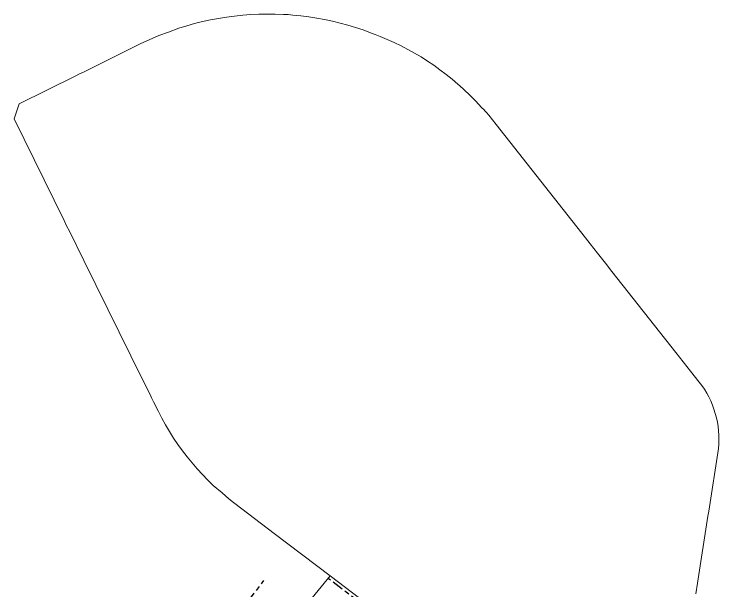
# Model space of a CAD drawing. Header units: metres. Extents: x 298351 to 299301, y 6265099 to 6266102.
# Drawn here: x 298711.2 to 298960, y 6265868.1 to 6266071.5 of the extents above; entities that cross this region are included whole.
import ezdxf

# ---------------------------------------------------------------- set-up
doc = ezdxf.new("R2010")
doc.units = ezdxf.units.M
doc.linetypes.add('Cable Exist UG', pattern=[8.2, 4, -1.2, 1.8, -1.2])
doc.layers.add('Cadastre Land Parcels_SP_EXT', color=9, linetype='Continuous', lineweight=5)
doc.layers.add('Cadastre Roads_SP_EXT', color=9, linetype='Continuous', lineweight=5)
doc.layers.add('Mains_HV_EXT', color=7, linetype='Continuous')
doc.layers.add('UG_Details_SP_MISC', color=7, linetype='Continuous')

msp = doc.modelspace()

# ---------------------------------------------------------------- linework, layer by layer
at = {"layer": 'Cadastre Land Parcels_SP_EXT', "linetype": 'Continuous'}
msp.add_lwpolyline([(298951.88, 6265867.02), (298952.49, 6265870.86), (298956.14, 6265894.44), (298956.41, 6265896.2), (298956.65, 6265897.75), (298959.61, 6265916.75), (298959.82, 6265918.33), (298959.95, 6265919.88), (298960, 6265921.44), (298959.98, 6265923), (298959.88, 6265924.56), (298959.7, 6265926.11), (298959.45, 6265927.65), (298959.13, 6265929.18), (298958.73, 6265930.69), (298958.26, 6265932.18), (298957.72, 6265933.65), (298957.11, 6265935.08), (298956.43, 6265936.49), (298955.69, 6265937.86), (298954.88, 6265939.19), (298954, 6265940.48), (298953.02, 6265941.73), (298949.97, 6265945.6), (298944.82, 6265952.11), (298922.2, 6265980.77), (298919.92, 6265983.67), (298917.17, 6265987.16), (298914.61, 6265990.45), (298912.89, 6265992.65), (298881.41, 6266032.54), (298880.08, 6266034.21), (298878.73, 6266035.81), (298877.93, 6266036.79), (298877.42, 6266037.35), (298877.08, 6266037.72), (298876.2, 6266038.59), (298874.17, 6266040.76), (298872.1, 6266042.87), (298869.97, 6266044.92), (298868.53, 6266046.22), (298867.84, 6266046.84), (298865.79, 6266048.58), (298863.69, 6266050.26), (298861.54, 6266051.89), (298859.35, 6266053.45), (298857.12, 6266054.95), (298854.85, 6266056.38), (298852.53, 6266057.76), (298850.18, 6266059.06), (298847.8, 6266060.3), (298845.38, 6266061.48), (298842.92, 6266062.58), (298840.44, 6266063.62), (298838.65, 6266064.31), (298837.03, 6266064.94), (298834.37, 6266065.91), (298831.7, 6266066.8), (298829, 6266067.62), (298826.29, 6266068.36), (298823.55, 6266069.02), (298820.79, 6266069.61), (298818.02, 6266070.12), (298815.24, 6266070.55), (298812.44, 6266070.9), (298809.64, 6266071.18), (298807.95, 6266071.33), (298806.25, 6266071.37), (298803.39, 6266071.48), (298800.51, 6266071.5), (298797.64, 6266071.44), (298794.77, 6266071.31), (298791.9, 6266071.09), (298789.04, 6266070.8), (298786.19, 6266070.43), (298783.35, 6266069.98), (298780.53, 6266069.45), (298777.72, 6266068.85), (298774.93, 6266068.17), (298772.15, 6266067.41), (298769.39, 6266066.57), (298765.65, 6266065.18), (298762.24, 6266063.92), (298755.75, 6266060.97), (298735.88, 6266051.17), (298734.33, 6266050.4), (298732.79, 6266049.63), (298713.01, 6266039.89), (298711.2, 6266034.52), (298728.87, 6265998.66), (298729.75, 6265996.88), (298730.72, 6265994.92), (298735.86, 6265984.58), (298744.31, 6265967.41), (298756.42, 6265942.83), (298759.1, 6265937.53), (298759.86, 6265935.98), (298760.46, 6265934.78), (298762.12, 6265931.41), (298763.36, 6265928.99), (298764.68, 6265926.6), (298766.07, 6265924.25), (298767.52, 6265921.95), (298769.05, 6265919.69), (298770.64, 6265917.48), (298772.3, 6265915.32), (298774.02, 6265913.21), (298775.81, 6265911.15), (298777.65, 6265909.14), (298779.55, 6265907.19), (298781.52, 6265905.29), (298784.62, 6265902.62), (298786.98, 6265900.59), (298788.61, 6265899.31), (298791.56, 6265897.08), (298796.11, 6265893.6), (298803.04, 6265888.33), (298822.72, 6265873.39), (298863.22, 6265842.65)], dxfattribs=at)
at = {"layer": 'Cadastre Roads_SP_EXT', "linetype": 'Continuous'}
msp.add_lwpolyline([(298863.22, 6265842.65), (298822.72, 6265873.39), (298816.42, 6265865.69)], dxfattribs=at)
at = {"layer": 'Mains_HV_EXT', "linetype": 'Cable Exist UG'}
msp.add_lwpolyline([(298764.08, 6265824.7), (298799.39, 6265871.8)], dxfattribs=at)
at = {"layer": 'UG_Details_SP_MISC', "color": 7, "linetype": 'Cable Exist UG', "flags": 128}
msp.add_lwpolyline([(298872.14, 6265833.34), (298869.5, 6265835.9), (298866.6, 6265838.51), (298863.57, 6265840.98), (298862.55, 6265841.79), (298842.31, 6265857.15), (298822.06, 6265872.52)], dxfattribs=at)

doc.saveas('drawing.dxf')
